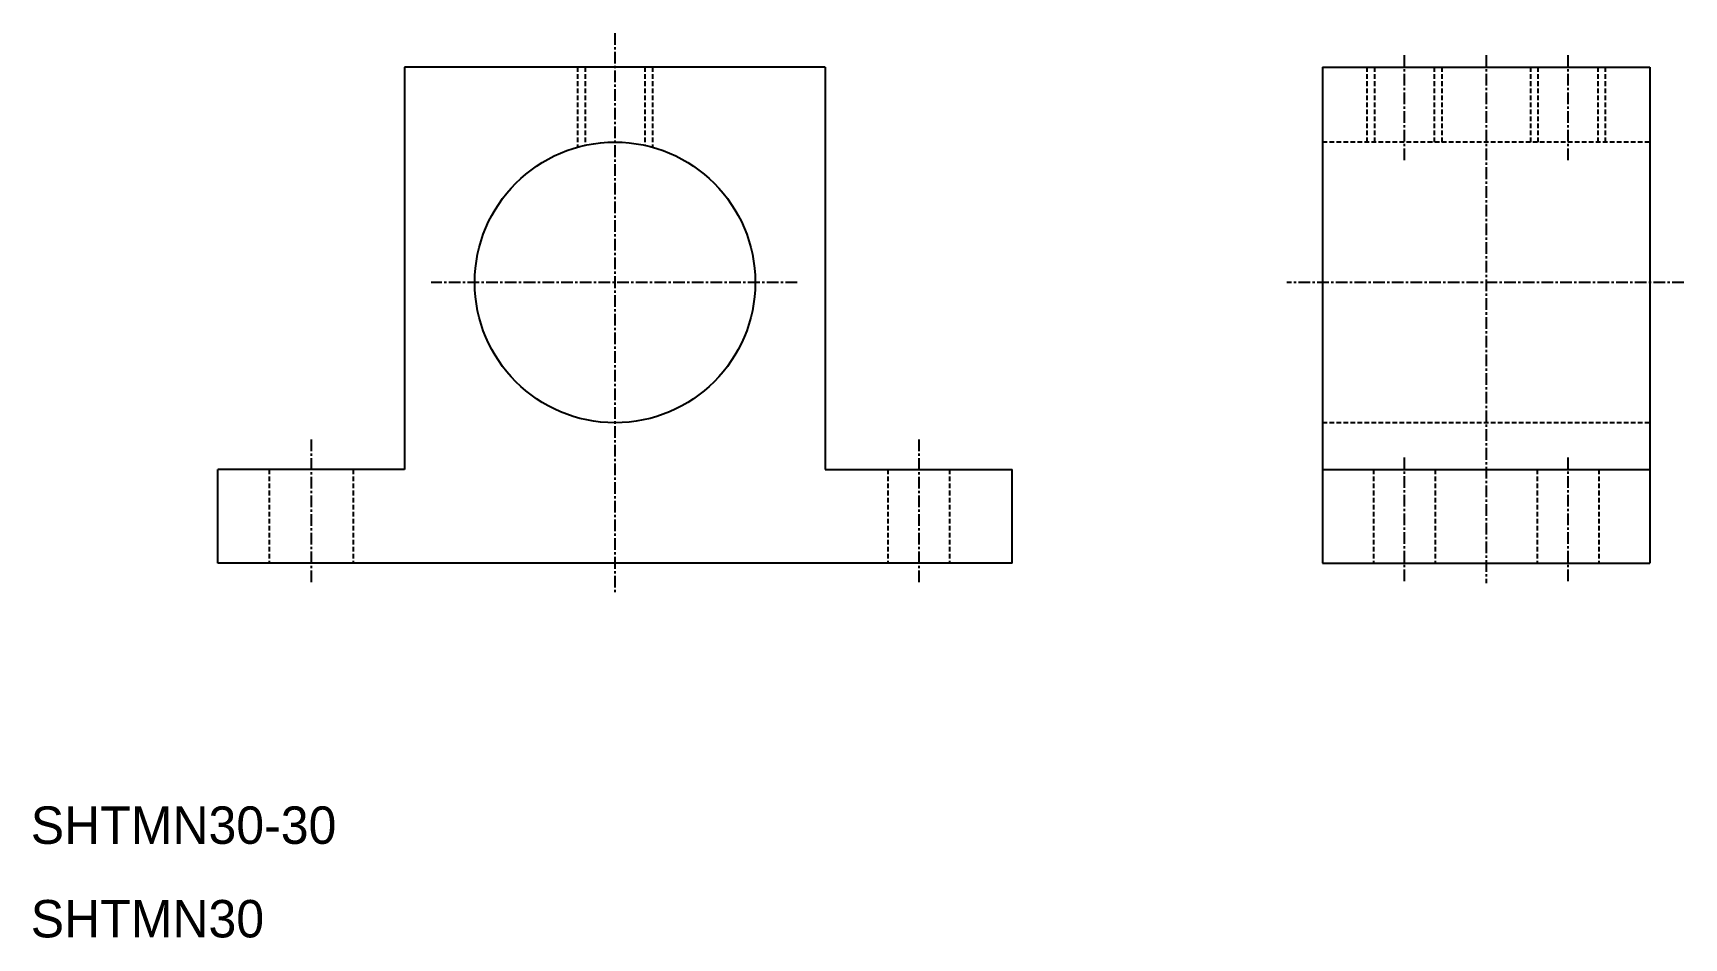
# Model space of a CAD drawing. Extents: x 10 to 187, y 10 to 107.
import ezdxf

# ---------------------------------------------------------------- set-up
doc = ezdxf.new("R2010")
doc.units = 0
doc.linetypes.add('CENTER', pattern=[2, 1.25, -0.25, 0.25, -0.25])
doc.linetypes.add('DASHED', pattern=[0.75, 0.5, -0.25])
doc.layers.get('0').update_dxf_attribs({"linetype": 'CONTINUOUS'})
doc.layers.add('CENTER', color=1, linetype='CENTER')

msp = doc.modelspace()

# ---------------------------------------------------------------- linework, layer by layer
at = {"color": 7, "linetype": 'CONTINUOUS'}
for p, q in [((95, 103), (50, 103)), ((50, 103), (50, 60)), ((95, 103), (95, 60)), ((148.19, 103), (183.19, 103)), ((148.19, 103), (148.19, 50)), ((183.19, 103), (183.19, 50)), ((50, 60), (30, 60)), ((30, 50), (30, 60)), ((95, 60), (115, 60)), ((115, 50), (115, 60)), ((148.19, 60), (183.19, 60)), ((115, 50), (30, 50)), ((72.5, 50), (72.5, 50)), ((93.75, 50), (93.75, 50)), ((148.19, 50), (183.19, 50))]:
    msp.add_line(p, q, dxfattribs=at)
at = {"color": 3, "linetype": 'DASHED'}
for p, q in [((68.5, 103), (68.5, 94.46)), ((69.3, 103), (69.3, 94.65)), ((75.7, 103), (75.7, 94.65)), ((76.5, 103), (76.5, 94.46)), ((152.94, 103), (152.94, 95)), ((153.74, 103), (153.74, 95)), ((160.14, 103), (160.14, 95)), ((160.94, 103), (160.94, 95)), ((170.44, 103), (170.44, 95)), ((171.24, 103), (171.24, 95)), ((177.64, 103), (177.64, 95)), ((178.44, 103), (178.44, 95)), ((183.19, 95), (148.19, 95)), ((183.19, 65), (148.19, 65)), ((35.5, 60), (35.5, 50)), ((44.5, 60), (44.5, 50)), ((101.7, 60), (101.7, 50)), ((108.3, 60), (108.3, 50)), ((153.64, 60), (153.64, 50)), ((160.24, 60), (160.24, 50)), ((171.14, 60), (171.14, 50)), ((177.74, 60), (177.74, 50))]:
    msp.add_line(p, q, dxfattribs=at)
at = {"color": 7, "linetype": 'CONTINUOUS'}
msp.add_circle((72.5, 80), 15, dxfattribs=at)
at = {"layer": 'CENTER', "color": 1, "linetype": 'CENTER'}
for p, q in [((72.5, 106.66), (72.5, 46.69)), ((156.94, 104.31), (156.94, 93)), ((165.69, 104.31), (165.69, 47.86)), ((174.44, 104.31), (174.44, 93)), ((91.98, 80), (52.83, 80)), ((186.86, 80), (144.36, 80)), ((40, 63.23), (40, 47.78)), ((105, 63.23), (105, 47.78)), ((156.94, 61.31), (156.94, 48)), ((174.44, 61.31), (174.44, 48))]:
    msp.add_line(p, q, dxfattribs=at)

# ---------------------------------------------------------------- texts
at = {"color": 7, "linetype": 'CONTINUOUS'}
for s, p in [('SHTMN30-30', (10, 20)), ('SHTMN30', (10, 10))]:
    msp.add_text(s, height=4, dxfattribs=at).set_placement(p)

doc.saveas('drawing.dxf')
